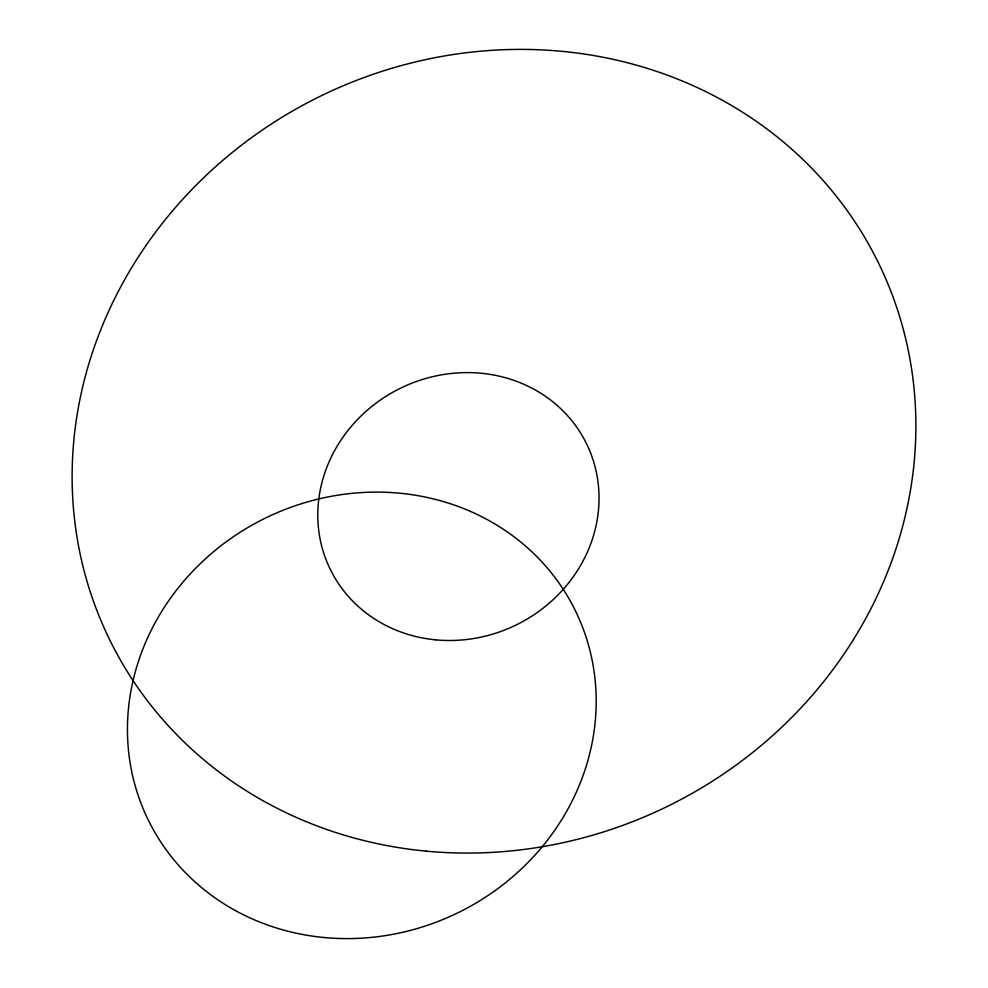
<?xml version="1.0" encoding="UTF-8"?>
<svg xmlns="http://www.w3.org/2000/svg" width="988" height="988" viewBox="0 0 988 988"><rect width="100%" height="100%" fill="white"/><g stroke="black" fill="none" stroke-linecap="round" stroke-linejoin="round"><path stroke-width="1.48" d="M435.72 639.841A142.692 131.737 -26.2 0 0 589.947 451.343A142.692 131.737 -26.2 0 0 349.567 428.459A142.692 131.737 -26.2 0 0 435.72 639.841M323.99 937.513A237.824 219.571 -26.2 0 0 581.043 623.354A237.824 219.571 -26.2 0 0 180.409 585.205A237.824 219.571 -26.2 0 0 323.99 937.513M425.914 851.113A428.088 395.225 -26.2 0 0 888.62 285.618A428.088 395.225 -26.2 0 0 167.466 216.965A428.088 395.225 -26.2 0 0 425.914 851.113"/></g></svg>
